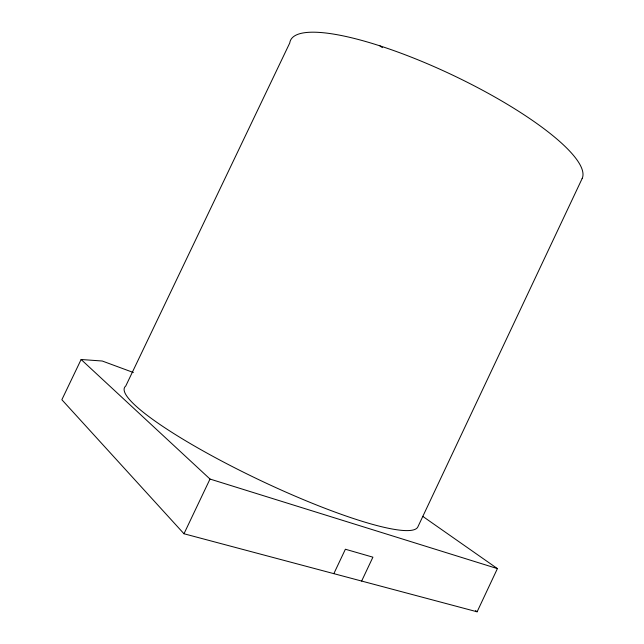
<?xml version="1.0" encoding="UTF-8"?>
<svg xmlns="http://www.w3.org/2000/svg" width="644" height="644" viewBox="0 0 644 644"><rect width="100%" height="100%" fill="white"/><g stroke="black" fill="none" stroke-linecap="round" stroke-linejoin="round"><path stroke-width="0.97" d="M133.364 372.498L102.259 361.018L81.12 359.505L61.856 399.715L183.983 533.755L477.115 611.8L497.41 568.604L422.706 516.327M361.638 581.057L372.908 557.181L345.385 549.235L333.842 573.651M183.983 533.755L210.008 479.047L81.12 359.505M210.008 479.047L497.41 568.604M379.928 45.861L382.375 47.624M475.53 610.568L477.115 611.8M582.144 178.549L417.843 526.929A162.377 25.615 25.4 0 1 254.541 477.639A162.377 25.615 25.4 0 1 125.749 386.038L289.76 42.971A161.362 38.028 25.4 0 1 446.984 72.458A161.362 38.028 25.4 0 1 582.144 178.549"/></g></svg>
